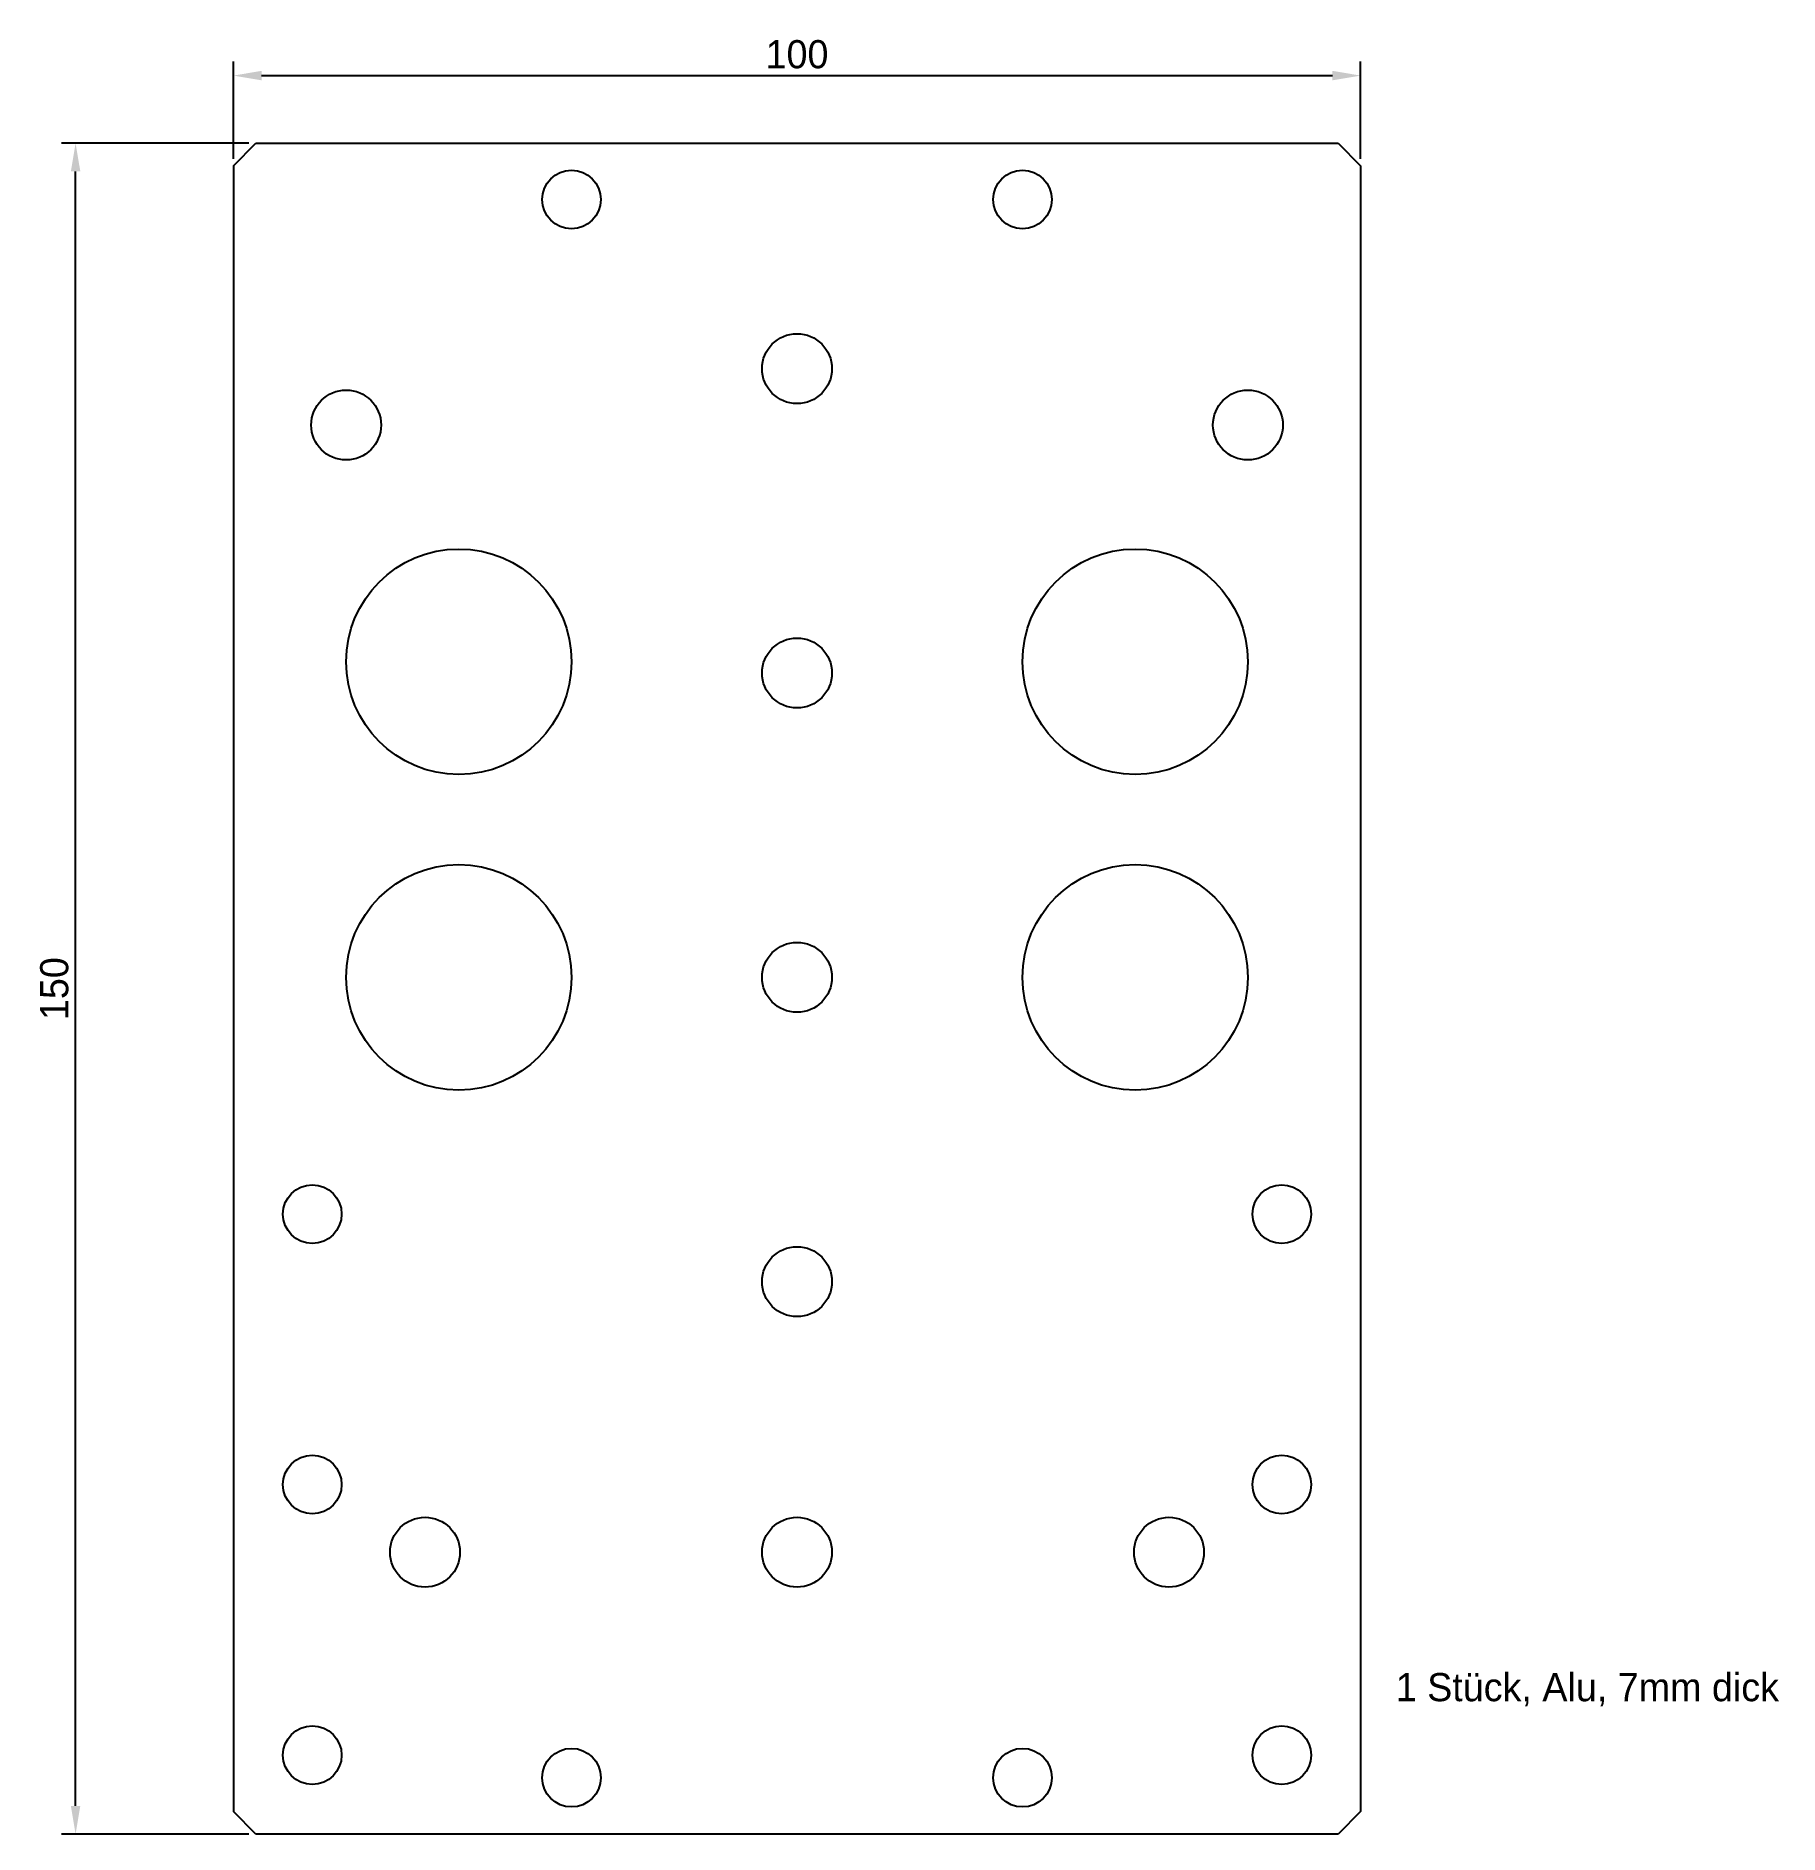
# Model space of a CAD drawing. Header units: millimetres. Extents: x 82 to 237, y 50 to 210.
import ezdxf

# ---------------------------------------------------------------- set-up
doc = ezdxf.new("R2010")
doc.units = ezdxf.units.MM
doc.dimstyles.new('ISO-25', dxfattribs={"dimtxt": 2.5, "dimasz": 2.5, "dimexe": 1.25, "dimexo": 0.625, "dimtad": 1, "dimtxsty": 'Standard', "dimcen": 2.5, "dimadec": 0, "dimazin": 0, "dimtfac": 1, "dimtmove": 0, "dimatfit": 3, "dimfxl": 0, "dimarcsym": 0})

# ---------------------------------------------------------------- blocks, each defined once
blk = doc.blocks.new('*D9')
at = {"color": 0, "lineweight": -2}
for p, q in [((100, 198.62), (100, 207.25)), ((102.5, 206), (197.5, 206)), ((200, 198.62), (200, 207.25))]:
    blk.add_line(p, q, dxfattribs=at)
at = {"color": 0}
for points in [[(102.5, 206.42), (102.5, 205.58), (100, 206)], [(197.5, 206.42), (197.5, 205.58), (200, 206)]]:
    blk.add_solid(points, dxfattribs=at)
at = {"layer": 'Defpoints', "color": 0}
for p in [(200, 206), (100, 198), (200, 198)]:
    blk.add_point(p, dxfattribs=at)
at = {"color": 0, "insert": (150, 207.88), "char_height": 2.5, "attachment_point": 5}
blk.add_mtext('100', dxfattribs=at)
blk = doc.blocks.new('*D10')
at = {"color": 0, "lineweight": -2}
for p, q in [((101.38, 200), (84.75, 200)), ((86, 52.5), (86, 197.5)), ((101.38, 50), (84.75, 50))]:
    blk.add_line(p, q, dxfattribs=at)
at = {"color": 0}
for points in [[(85.58, 197.5), (86.42, 197.5), (86, 200)], [(85.58, 52.5), (86.42, 52.5), (86, 50)]]:
    blk.add_solid(points, dxfattribs=at)
at = {"layer": 'Defpoints', "color": 0}
for p in [(86, 200), (102, 200), (102, 50)]:
    blk.add_point(p, dxfattribs=at)
at = {"color": 0, "insert": (84.12, 125), "char_height": 2.5, "attachment_point": 5, "rotation": 90}
blk.add_mtext('150', dxfattribs=at)

msp = doc.modelspace()

# ---------------------------------------------------------------- linework, layer by layer
for p, q in [((100, 198), (102, 200)), ((102, 200), (198, 200)), ((198, 200), (200, 198)), ((100, 198), (100, 52)), ((200, 198), (200, 52)), ((102, 50), (100, 52)), ((200, 52), (198, 50)), ((198, 50), (102, 50))]:
    msp.add_line(p, q)
for centre, radius in [((130, 195), 2.6), ((170, 195), 2.6), ((150, 180), 3.1), ((110, 175), 3.1), ((190, 175), 3.1), ((120, 154), 10), ((180, 154), 10), ((150, 153), 3.1), ((120, 126), 10), ((180, 126), 10), ((150, 126), 3.1), ((107, 105), 2.6), ((193, 105), 2.6), ((150, 99), 3.1), ((107, 81), 2.6), ((193, 81), 2.6), ((117, 75), 3.1), ((150, 75), 3.1), ((183, 75), 3.1), ((107, 57), 2.6), ((193, 57), 2.6), ((130, 55), 2.6), ((170, 55), 2.6)]:
    msp.add_circle(centre, radius)

# ---------------------------------------------------------------- texts
at = {"insert": (203.115, 64.284), "char_height": 2.5, "width": 54, "attachment_point": 1}
msp.add_mtext('1 Stück, Alu, 7mm dick', dxfattribs=at)

# ---------------------------------------------------------------- dimensions: what is measured, and where the dimension line sits
dim = msp.add_linear_dim(base=(200, 206), p1=(100, 198), p2=(200, 198), dimstyle='ISO-25')
dim.commit()
dim.dimension.update_dxf_attribs({"geometry": '*D9', "text_midpoint": (150, 207.875)})
dim = msp.add_linear_dim(base=(86, 200), p1=(102, 50), p2=(102, 200), angle=90, dimstyle='ISO-25')
dim.commit()
dim.dimension.update_dxf_attribs({"geometry": '*D10', "text_midpoint": (84.125, 125)})

doc.saveas('drawing.dxf')
